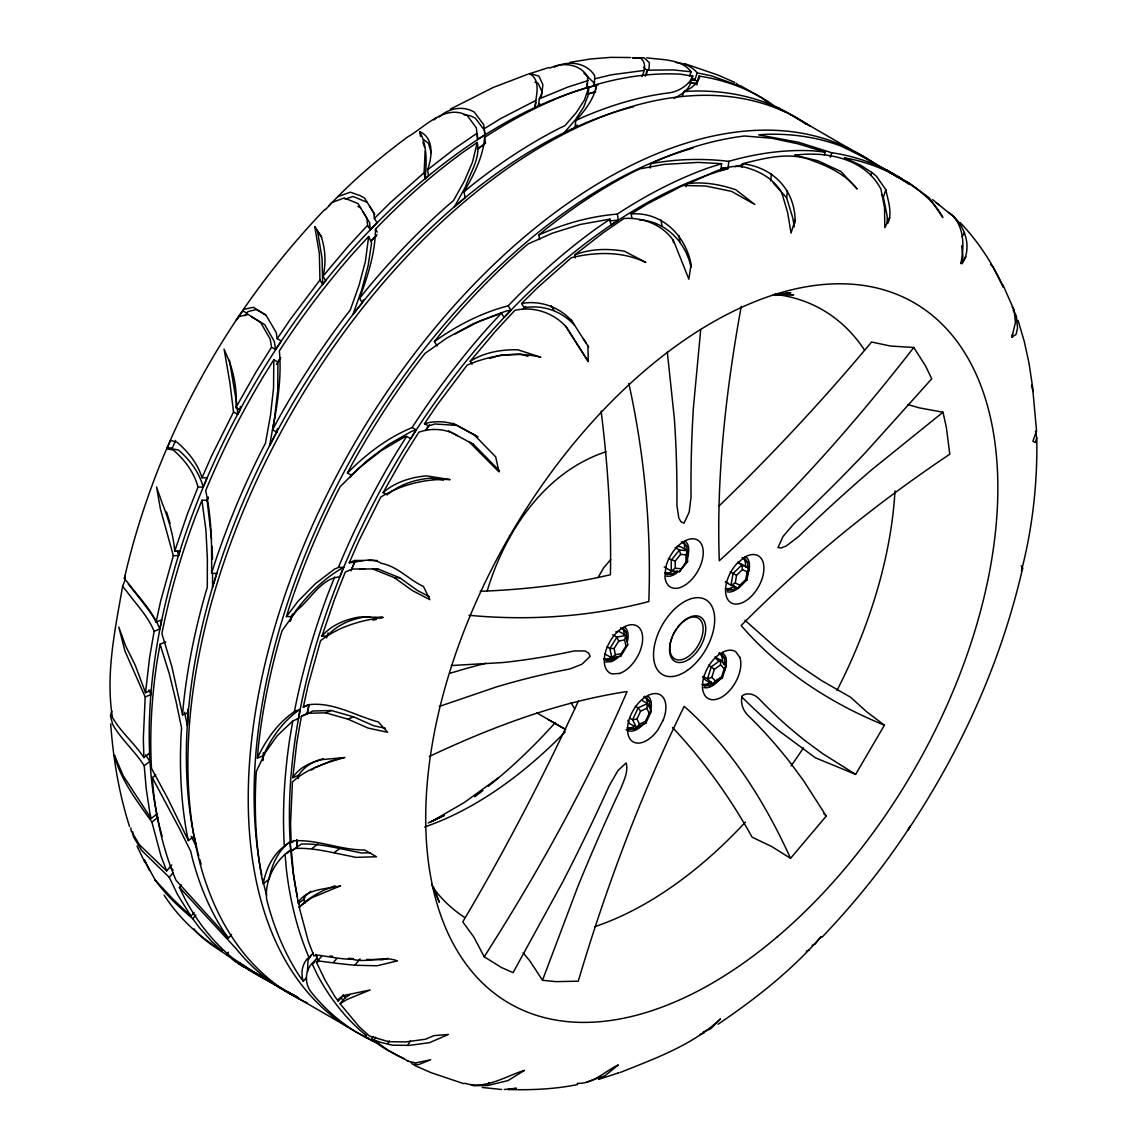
<?xml version="1.0" encoding="UTF-8"?>
<svg xmlns="http://www.w3.org/2000/svg" width="1147" height="1147" viewBox="0 0 1147 1147"><rect width="100%" height="100%" fill="white"/><g stroke="black" fill="none" stroke-linecap="round" stroke-linejoin="round"><path stroke-width="1.5" d="M212.553 573.213L212.553 587.364L216.855 573.328L211.607 573.371C211.851 545.786 211.665 517.756 205.686 490.758L206.231 489.353A505.999 292.141 -60 0 1 263.323 376.517L273.818 359.757L277.932 362.022L277.703 390.51L274.62 417.78L269.588 445.739L276.785 432.132L277.359 428.849M425.136 151.117L424.103 172.71L425.093 178.817L428.534 175.921L427.544 169.813C432.032 157.87 434.297 138.658 420.519 131.977L419.788 131.962L420.519 136.464M702.638 677.017L705.964 680.372L713.018 684.444L715.499 681.003L721.678 676.673L724.187 668.658L720.531 664.973L720.66 660.17L715.011 656.916M212.553 559.062L211.951 546.201M319.956 280.054L319.353 253.63L314.794 226.762L321.074 236.167C325.39 248.956 326.278 263.093 322.995 276.212L325.719 280.642L322.68 284.485L319.956 280.054L290.478 319.153L277.244 338.68L281.316 340.931L275.667 349.477L271.552 347.226L270.219 339.211L260.57 322.35L248.239 314.464L238.977 316.601L236.182 320.185L243.91 309.332L253.415 307.296L266.147 315.396L276.198 332.487L277.244 338.68M322.68 284.485L322.063 258.018L317.475 231.092L314.794 226.762M646.636 74.555L646.765 70.211L643.553 67.243M145.196 696.96L150.988 694.595L151.318 690.336L145.526 692.702L135.102 664.887L125.64 645.933L118.758 626.993L124.994 651.123L145.196 696.96L143.332 738.539L143.877 757.579L149.497 753.235L149.899 761.393L144.221 765.795L146.214 788.663L149.755 812.248L151.132 818.514L156.91 814.04L157.684 817.582L151.906 822.055L160.981 856.006L166.673 870.931L171.72 864.953M145.526 692.702L149.597 657.503L154.128 631.337C147.963 616.154 136.307 604.44 126.787 591.465L122.614 586.332L124.865 580.568L125.324 575.88L124.349 578.403L128.708 583.751C137.955 596.426 149.698 607.48 156.064 622.118L161.698 619.81L159.82 629L154.128 631.337M187.707 709.348L188.395 712.531L182.588 714.911L183.233 706.595A505.999 292.141 -60 0 1 205.442 593.443L207.292 587.407L207.363 558.675L205.944 530.244L201.929 500.278L207.091 500.235L208.338 497.067M188.395 712.531L187.377 725.635L184.567 712.287M296.729 719.527L298.521 718.581L300.127 709.333C283.538 720.459 271.452 737.65 263.222 755.73L257.43 758.11L258.061 749.794A505.999 292.141 -60 0 1 280.269 636.642L282.119 630.606L296.801 610.319C310.22 600.039 321.246 578.016 339.856 576.884L343.598 567.378L338.451 567.407L334.422 569.184L315.368 583.68L297.976 601.343L286.435 616.57L291.696 616.541C305.417 596.942 322.594 579.006 343.598 567.378M262.849 760.647L263.222 755.73M323.21 758.827C313.418 760.934 303.941 766.827 298.564 775.343L292.772 777.723L296.844 742.51L301.374 716.345L307.066 713.334L325.676 712.803L331.325 710.495L353.606 716.861L373.793 725.779L385.378 728.288M298.349 778.182L298.564 775.343M233.544 412.017L237.744 414.325L240.081 409.909L235.881 407.601C237.243 392.303 234.59 376.718 229.644 362.237L224.081 349.104L229.859 382.481L233.544 412.017L211.421 456.305L202.015 477.769L207.12 477.74L203.162 487.074L198.001 487.102L187.391 514.014L174.731 551.119L179.979 551.076L178.574 555.635L173.326 555.678L160.723 600.813L156.064 622.118M240.081 409.909L240.383 406.482M961.688 245.831L962.892 256.111L961.989 263.853C973.158 247.193 964.369 223.149 948.727 212.41M539.864 103.746L538.459 106.011L534.932 107.66C535.663 97.022 541.728 80.089 529.527 73.68L528.796 73.996L548.911 67.472M538.459 106.011L539.305 98.828L541.642 93.638M276.785 432.132L272.585 429.824C277.474 403.902 281.832 377.277 279.352 350.91L280.169 349.606A505.999 292.141 -60 0 1 355.828 250.333L368.674 236.483L371.585 243.135L368.101 265.76L361.749 289.718L352.932 314.579L362.309 302.765L359.585 298.335C367.671 276.126 375.37 252.942 375.456 229.171L376.445 228.095A505.999 292.141 -60 0 1 463.288 152.078L477.224 142.5C480.794 158.042 470.055 172.91 465.41 187.004L454.427 206.775L465.051 197.872L464.062 191.778C473.611 174.961 483.274 156.953 484.579 137.439L485.668 136.694A505.999 292.141 -60 0 1 575.177 91.387L588.841 87.014L588.167 95.402L583.579 107.259L575.479 119.675L564.109 132.837L574.962 127.747L575.808 120.55C584.769 110.886 592.956 100.104 596.383 87.158L596.053 84.692L597.128 84.348A505.999 292.141 -60 0 1 680.558 74.197L692.917 76.218C688.974 85.179 678.838 91.344 669.576 92.792A505.999 292.141 -60 0 0 582.676 117.324L575.808 120.55M554.273 67.2C567.693 60.332 586.289 62.01 594.72 75.745L594.347 85.724L587.321 87.616L587.68 76.634C579.852 63.773 562.517 61.852 549.857 68.132M596.053 84.692L595.221 91.746L588.024 94.068M650.134 168.079L650.636 163.763L657.518 160.537A505.999 292.141 -60 0 1 744.403 136.006L771.73 138.228L798.04 143.834L825.367 152.092L824.349 155.074M686.221 186.717L686.551 183.835C705.176 177.957 724.101 162.917 744.26 167.032C759.443 170.989 773.565 178.645 781.724 192.624L787.631 212.525L791.057 233.07L795.129 219.923C794.441 189.169 772.375 167.089 742.424 163.749L742.009 167.247M720.775 170.717L721.606 163.663L698.193 162.401L664.199 164.394L639.797 168.853L635.137 171.046A505.999 292.141 -60 0 0 545.628 229.343L538.889 234.977L539.635 239.551M722.223 170.258L727.987 168.394L728.818 161.34L729.893 161.01A505.999 292.141 -60 0 1 813.309 150.845L825.367 152.092M770.626 180.968L771.444 173.971M794.312 226.905L792.806 218.059L786.627 197.771L787.444 190.789M794.728 223.421L795.129 219.923M700.731 329.476L693.405 407.701A1233.154 711.972 -60 0 0 691.053 497.067L689.175 512.164L683.999 523.175L681.117 521.899L678.809 518.157L676.902 505.253A1233.154 711.972 -60 0 0 674.364 418.727L667.31 352M425.093 178.817C426.641 163.318 427.473 145.984 419.788 131.962M541.37 96.721L542.889 84.735L538.904 76.103L529.928 73.551M541.814 93.452L542.044 91.846L538.072 83.215L534.903 82.197M627.853 720.359L629.388 723.442L636.442 727.513L645.804 723.227L645.675 721.291L649.317 713.377L646.793 708.301L647.496 703.541L641.847 700.287M725.391 582.002L731.04 585.257L735.256 583.034L736.546 575.278L742.439 569.643L741.937 564.969L737.693 562.532M730.983 584.411L738.037 588.483L746.984 579.952L748.934 568.195L741.937 564.969L732.99 573.5L731.04 585.257L738.037 588.483L739.872 585.156L745.779 579.536L747.07 571.78L748.934 568.195L737.736 562.216M165.756 641.933L160.064 644.256L157.024 661.79A505.999 292.141 -60 0 0 151.49 768.347L167.663 798.269L188.395 840.579L194.173 836.106L196.567 847.002L191.219 836.306M298.521 718.581L292.829 720.904L289.79 738.439A505.999 292.141 -60 0 0 284.255 844.995L284.37 846.185C272.57 854.888 265.789 869.498 263.222 883.792L269 879.305C271.495 865.039 278.248 850.443 290.033 841.798L290.736 849.884C275.065 860.451 264.541 880.523 266.649 899.363A505.999 292.141 -60 0 0 299.754 976.484L303.281 981.316L306.392 977.617M257.43 758.11C265.731 740.03 277.832 722.825 294.421 711.656L294.664 710.294A505.999 292.141 -60 0 1 327.583 594.949L334.695 576.927M301.374 716.345L307.066 714.022L308.944 704.817L303.31 707.125L307.97 685.82L320.572 640.686C338.322 626.879 360.502 620.255 382.582 617.516L379.686 617.459M202.015 477.769C197.743 463.574 188.122 451.803 177.039 442.212L170.502 440.434L166.903 448.85L173.326 450.054C184.724 459.861 194.173 472.378 198.001 487.102M175.606 440.405L172.021 448.807L178.43 450.011C189.814 459.847 199.32 472.335 203.162 487.074M741.249 306.364C726.051 390.138 716.258 475.546 719.298 560.754C790.77 496.178 854.673 423.429 913.786 347.484L925.615 366.079L931.737 378.825L865.627 452.405A1233.154 711.972 -60 0 1 793.939 523.778L782.985 536.509L777.996 547.578L781.308 547.908L786.197 546.029L798.326 536.767A1233.154 711.972 -60 0 1 871.534 469.897L943.006 412.217L946.375 427.587L949.802 454.198C874.946 504.307 804.592 561.543 741.163 625.516C779.387 669.963 830.213 703.312 884.437 725.162L855.633 774.397L815.302 757.766L779.286 731.055A1435.471 828.779 -60 0 1 742.009 697.147M604.799 653.89L611.853 657.962L620.814 656.141L621.316 653.589L625.932 646.134L627.796 644.829L625.832 635.338L618.763 631.266L615.781 631.868M534.932 107.66L536.036 102.355M642.005 76.491C644.958 70.526 646.449 62.311 640.241 57.737L632.355 57.723M122.614 586.332C115.116 629.173 105.424 674.063 112.449 717.434C120.894 732.259 134.543 743.256 143.877 757.579M124.349 578.403C156.078 440.233 226.948 311.654 324.916 209.356M1021.188 565.801L1022.651 568.138C1000.973 662.536 961.43 749.55 908.023 829.941L910.388 826.112C884.681 865.899 854.73 902.89 822.084 937.171M1011.74 337.232L1012.5 334.064M686.537 555.65L687.354 552.252L686.795 546.459L684.128 542.689L681.261 541.943M625.932 646.134L624.628 639.868L625.832 635.338L616.871 637.159L612.641 634.721M111.847 711.04L110.442 715.599L112.65 724.417C121.209 739.6 134.916 750.998 144.221 765.795M211.607 573.371L214.346 564.467A505.999 292.141 -60 0 1 262.305 449.266L265.401 443.43L270.463 415.501L273.545 388.231L273.818 359.757M286.435 616.57L289.173 607.666A505.999 292.141 -60 0 1 337.132 492.464L340.229 486.629L358.667 468.277L381.464 450.542L404.031 437.279L406.568 436.405L410.698 438.67L416.232 429.824L412.117 427.573C387.629 437.724 365.979 454.198 347.426 473.037L351.613 475.345L366.796 460.85L388.632 444.405L411.572 431.372L416.232 429.824M290.248 621.215L291.696 616.541M383.27 617.373L364.345 617.029C350.48 619.38 336.501 625.201 327.225 636.098L321.977 636.126L334.637 599.021L345.247 572.124L352.215 569.027L364.746 568.969M703.254 676.415L707.484 678.866L711.843 677.318L714.366 669.303L720.531 664.973M722.381 677.891L726.194 665.762L720.66 660.17L711.298 666.722L707.484 678.866L713.018 684.444L722.381 677.891L721.678 676.673M645.245 76.232L647.324 70.182L649.087 68.519L649.345 62.712L643.997 57.766L632.714 57.766M682.322 96.205L683.87 91.66L691.01 87.903L697.118 82.67L699.584 77.523L698.967 76.103L699.914 76.204A505.999 292.141 -60 0 1 769.078 102.183L775.702 107.015M689.591 76.232L691.125 71.774C681.275 58.698 661.289 59.959 646.75 57.794M692.602 75.444L690.365 83.645C687.727 90.971 680.544 94.929 674.063 98.427M690.68 79.43L694.681 80.247L697.204 72.892C692.401 66.712 683.77 62.97 676.042 62.555M697.032 84.95L696.415 83.545L698.967 76.103M470.858 1084.646L473.84 1085.75L487.876 1085.506L488.88 1082.567M830.199 157.211L831.733 152.752L832.679 152.852A505.999 292.141 -60 0 1 901.843 178.832L905.815 181.742M870.702 175.362L871.706 172.408L860.293 165.039L844.45 157.899C864.523 161.067 883.534 168.609 901.198 178.502M887.291 223.034L887.19 216.123L883.333 197.141L885.857 189.771L876.437 176.222L871.706 172.408M887.821 223.278C892.653 212.582 887.95 200.539 885.857 189.771M362.309 302.765L363.312 299.84M487.059 591.393C504.795 531.821 544.567 471.861 605.989 451.775M1035.454 431.157L1036.759 438.025L1035.168 442.513L1032.873 441.265L1036.558 430.942L1032.486 386.252L1029.017 363.183L1024.199 341.189L1018.034 320.371M855.633 774.397L822.757 753.708L806.04 741.363A1233.154 711.972 -60 0 1 759.199 698.953C754.941 694.48 747.729 691.856 742.252 695.742C740.145 702.652 742.84 710.122 747.772 715.169A1233.154 711.972 -60 0 1 790.656 763.199L803.646 780.806L826.256 816.062L790.555 858.329C764.906 801.939 730.954 747.486 684.186 706.337C640.915 794.57 606.19 886.989 578.26 981.187L555.736 981.646L542.502 980.269L577.959 886.287A1233.154 711.972 -60 0 1 620.699 788.706C623.81 780.62 628.542 771.759 626.162 762.913L617.903 770.669L609.243 785.724A1233.154 711.972 -60 0 1 562.546 882.287L513.082 972.642L501.54 967.581L484.206 956.77L473.797 936.984L462.771 921.858C505.182 850.328 543.492 776.404 578.446 700.96M664.213 566.948L671.267 571.02L679.425 571.722L685.978 562.016L685.963 554.847L687.555 550.718L680.501 546.646L677.246 546.359M370.438 852.751L361.592 853.01L341.29 848.837C327.97 846.042 315.038 843.489 301.389 844.077L291.467 850.802L293.46 873.67L298.378 903.521L299.596 900.366C309.604 888.165 326.58 889.283 340.516 885.842L311.296 897.972L299.152 907.062L308.228 941.013L313.92 955.938L316.328 954.935C328.472 956.455 340.071 959.179 352.43 959.293C367.613 963.322 382.639 955.25 397.435 960.871L377.119 965.76L356.402 965.315C343.899 964.34 331.813 962.691 319.44 961.071L316.5 962.319L324.816 979.653L335.039 996.858L338.236 1001.245L343.426 995.094L345.233 997.56L340.042 1003.711L359.169 1026.708L369.463 1036.056L388.561 1041.677L405.551 1041.949L425.652 1039.196L433.824 1035.641L448.463 1034.465L429.494 1042.68L409.321 1045.376L392.417 1045.189L380.001 1042.164L374.008 1039.999L375.614 1037.16M298.378 903.521L304.156 899.047L305.374 895.893L310.665 891.305M201.929 500.278L194.818 518.301A505.999 292.141 -60 0 0 161.899 633.631L171.878 666.694L182.588 714.911M338.451 567.407L338.996 566.001A505.999 292.141 -60 0 1 396.088 453.165L406.568 436.405M429.322 596.698L417.551 590.562L399.615 577.715L377.779 568.926L372.675 568.969L394.496 577.744L412.447 590.605L429.867 599.68L423.487 586.49C408.69 579.665 397.708 566.374 381.105 563.263C371.227 556.825 359.656 562.001 349.262 562.776L358.667 541.312L380.79 497.024C401.507 484.493 425.938 478.428 450.126 479.604L426.469 475.862C410.913 477.238 395.027 482.141 383.127 492.608L387.328 494.916M351.656 568.941L354.366 562.747M629.789 718.18L632.614 719.8L636.442 727.513L639.496 724.115L636.972 719.026L640.614 711.126L646.793 708.301M645.804 723.227L651.324 711.24L647.496 703.541L638.133 707.814L632.614 719.8L636.972 719.026M1022.651 568.138L1021.49 570.546C1032.529 527.907 1037.648 482.471 1036.759 438.025M889.843 217.4L884.796 227.694L884.552 207.707L880.925 189.083C864.809 158.229 826.17 151.017 794.57 155.189L818.112 160.838L840.823 171.405L857.182 189.026C845.999 174.946 829.539 166.759 812.922 160.795C790.039 151.304 765.407 158.057 742.424 163.749M235.881 407.601L255.896 372.23L271.552 347.226M272.585 429.824L277.144 421.207A505.999 292.141 -60 0 1 346.193 315.239L350.208 310.163L359.04 285.345L365.406 261.373L368.674 236.483M347.426 473.037L351.986 464.406A505.999 292.141 -60 0 1 421.021 358.452L425.05 353.362L447.043 337.906L473.324 323.683L501.44 313.131L504.107 317.475L510.888 310.163L508.207 305.819C481.625 312.672 456.692 325.576 434.412 341.548L437.136 345.964M383.127 492.608L403.142 457.252L418.798 432.233C431.129 427.759 446.398 428.562 457.495 435.745M646.306 719.986L649.503 714.036M237.558 963.021L261.215 976.283L240.598 965.071L226.762 954.978L228.368 952.153M378.496 1043.713L371.026 1040.372L373.119 1036.415M387.758 1043.541L389.349 1040.73M407.916 1045.175L410.296 1040.96M962.132 236.755L964.527 232.554M598.003 577.615L603.623 567.865L610.72 559.578M313.317 963.523L317.275 957.931L315.812 954.878M618.72 641.073L616.871 637.159L609.889 648.471L611.853 657.962L615.409 654.794L614.104 648.542L618.72 641.073L624.628 639.868M620.814 656.141L627.796 644.829M310.88 955.236L308.013 960.469L307.482 971.466M277.932 362.022L280.7 357.606M412.117 427.573L412.934 426.254A505.999 292.141 -60 0 1 488.593 326.981L501.44 313.131M484.206 956.77C538.258 872.078 587.25 783.802 627.108 691.526C558.259 701.978 492.092 726.911 429.279 756.475M292.772 777.723C298.994 767.343 311.152 762.138 322.465 759.572L344.803 757.493C326.278 762.755 306.837 768.519 292.442 781.967L290.578 823.546L291.137 842.601L294.593 840.751C318.379 839.561 340.86 850.185 364.617 849.97L376.474 856.752L355.971 857.368L335.67 853.182C322.35 850.4 309.418 847.848 295.768 848.436L291.467 850.802M424.49 423.702C434.699 420.634 447.244 421.092 456.907 425.422L434.871 423.989L428.562 425.938L424.49 423.702L437.724 404.16L467.202 365.076C490.213 355.212 516.293 351.197 540.839 357.262L517.899 349.806C501.425 349.362 484.364 352.373 470.241 361.233L472.062 364.173M425.709 430.168L428.562 425.938M724.187 668.658L726.194 665.762L723.37 664.127M244.928 315.755L247.996 311.568L256.24 309.561L265.631 314.78M965.975 256.856L960.899 263.552C963.867 247.25 964.971 228.74 952.641 215.708M287.209 853.382L290.736 849.884M322.995 276.212L348.401 246.046L367.57 225.371L366.94 218.346L363.255 212.252M359.585 298.335L365.52 290.851A505.999 292.141 -60 0 1 448.864 204.481L453.438 200.668L464.435 180.954L472.521 162.114L477.224 142.5M434.412 341.548L440.348 334.049A505.999 292.141 -60 0 1 523.706 247.695L528.265 243.867L552.324 233.199L580.439 224.411L609.989 219.149L610.964 225.142L618.319 220.081L617.344 214.088L618.434 213.342A505.999 292.141 -60 0 1 707.943 168.036L721.606 163.663M470.241 361.233L495.647 331.053L514.817 310.378C533.312 305.891 553.471 312.701 566.131 326.838L588.225 361.463L587.924 345.835M718.065 1024.228C755.414 998.908 791.459 970.706 821.137 936.554L815.216 943.995L812.148 945.372M679.425 571.722L687.569 561.586L687.555 550.718L679.411 550.015L671.267 560.152L671.267 571.02L675.225 568.238L675.21 561.084L680.587 554.388L679.411 550.015L675.167 547.563M574.962 127.747L577.256 125.023M194.115 912.539L190.99 916.224L177.57 894.631L169.254 877.312L173.326 872.494M282.678 989.331L263.738 978.434L233.142 958.505A505.999 292.141 -60 0 1 184.997 898.933L179.419 887.319L181.455 884.911M164.107 895.061C178.86 917.987 199.134 936.755 222.217 951.035L211.923 941.687L199.263 927.55L192.796 918.704L195.908 915.019M155.705 774.985L152.307 777.623L153.641 792.95A505.999 292.141 -60 0 0 176.036 880.279L228.454 938.103L231.565 934.418M303.281 981.316C300.614 973.559 302.005 964.598 307.568 958.433L309.246 957.845L313.317 953.014M372.359 1040.558L368.474 1038.852A505.999 292.141 -60 0 1 311.224 992.184C304.858 984.341 304.772 972.14 311.281 964.312L317.275 957.931M316.5 962.319L321.59 956.297M333.605 962.304L336.645 958.72M355.011 964.899L360.058 958.935M329.031 205.643L331.784 202.532L344.2 197.972L357.993 203.578L369.592 222.647L370.252 229.715L377.033 222.762L374.381 218.475L373.865 213.07L369.506 206.03M484.694 131.962L484.894 134.83L477.639 139.475L476.335 127.876L467.388 115.718C445.323 103.416 425.007 127.088 407.629 136.966C378.209 158.788 350.093 182.602 325.418 209.729M321.977 636.126C331.182 625.144 345.319 619.48 359.14 617.072L370.18 617.201M716.889 680.343L709.62 685.548L704.76 685.863L702.408 684.515L707.269 684.2L711.255 681.877M371.341 240.813L376.99 234.734M508.207 305.819L509.211 304.744A505.999 292.141 -60 0 1 596.053 228.726L609.989 219.149M649.317 713.377L651.324 711.24M299.152 907.062C309.36 897.312 321.734 890.359 335.11 885.842M345.233 997.56L349.548 994.979M340.042 1003.711L347.197 999.381L370.108 989.99L342.781 995.725L338.179 999.41L338.236 1001.245M620.126 1072.517C655.267 1058.38 692.487 1045.218 720.488 1018.851L710.767 1028.716L703.125 1032.085M374.381 218.475L390.166 202.775L424.103 172.71M574.575 325.375C562.231 311.31 542.689 304.342 524.279 307.783L521.627 303.482L537.413 287.797L571.349 257.717C595.823 251.767 622.778 251.193 645.833 262.477L624.47 251.207C607.967 248.44 590.533 248.67 574.805 254.835L575.292 257.889M718.71 506.286C772.562 454.312 823.618 399.428 871.577 342.007L890.445 346.036L913.786 347.484M439.201 117.094C448.319 108.191 463.116 105.323 474.328 112.162L483.618 124.607L484.894 134.83M434.039 119.905L436.233 117.826M427.544 169.813L455.861 147.791L476.665 133.482M464.062 191.778L470.8 186.129A505.999 292.141 -60 0 1 560.31 127.833L564.969 125.654L576.31 112.564L584.411 100.133L588.841 87.014M574.805 254.835L603.107 232.812L623.911 218.504C642.865 217.113 662.679 224.769 673.604 240.856L688.86 279.165L691.096 264.183C685.332 235.164 661.919 211.722 631.18 213.916L631.911 218.36M388.604 493.855C400.389 484.149 415.572 479.417 430.627 478.156L443.359 479.976M284.37 846.185L290.033 841.798M291.137 842.601L293.933 840.421M312.228 848.336L317.834 843.977M334.351 852.565L339.971 848.221M498.027 778.067L464.263 802.527L430.225 822.227M478.199 148.479L484.077 144.436M483.934 128.894L500.709 118.585L535.792 100.477M631.18 213.916L647.955 203.593L683.038 185.484L705.62 186L731.571 191.377L754.841 204.496L735.743 189.728C720.001 184.423 703.125 181.341 686.551 183.835M311.339 770.053L314.163 768.347M677.303 570.977L671.984 574.059L667.124 574.375L664.773 573.013L669.633 572.697L673.619 570.389M616.685 656.973L611.351 660.055L606.491 660.371L604.139 659.009L609 658.693L613 656.385M736.704 587.508L732.718 589.816L727.858 590.132L725.506 588.769L730.367 588.454L734.352 586.146M639.94 725.879L634.621 728.962L629.76 729.277L627.395 727.915L632.269 727.599L634.922 726.065M450.327 109.151L493.038 87.545L527.448 74.354M618.047 1073.191L618.706 1072.832L598.662 1079.399M292.829 720.904L277.13 735.829L265.358 752.504L256.412 771.214L255.982 776.849A505.999 292.141 -60 0 0 261.717 876.882L263.222 883.792M307.066 714.022L312.715 711.025L331.325 710.495M455.072 333.949L480.149 320.845L505.798 311.167L510.888 310.163M303.31 707.125L307.84 704.817C332.931 701.347 354.953 715.699 378.309 721.936L387.657 732.288L368.144 728.087L347.957 719.169L325.676 712.803M431.802 821.467L444.391 815.359L428.204 822.958M539.305 98.828L567.751 87.1L588.153 80.562M639.496 724.115L645.675 721.291M806.298 951.193L809.352 949.845M699.971 1034.551L704.53 1032.544M538.889 234.977C563.621 223.737 590.275 216.31 617.344 214.088M349.262 562.776L354.767 560.439L363.37 560.496M315.583 767.501L330.752 761.063L341.62 757.866M294.421 711.656L300.127 709.333M347.957 719.169L353.606 716.861M337.648 196.696L350.365 192.18L359.785 195.463L364.545 198.03L374.768 214.546M345.118 199.119L353.018 196.481L367.183 202.331M439.229 706.466L496.579 686.881A1233.154 711.972 -60 0 1 569.844 668.988L581.959 664.228L590.16 656.27L588.626 653.087L585.156 650.994L574.188 650.937A1233.154 711.972 -60 0 1 502.443 662.579L451.244 665.547M489.812 358.38L499.906 355.283L520.609 354.179L528.007 356.33M449.853 673.318L465.295 668.773A1435.471 828.779 -60 0 1 485.812 663.296M685.978 562.016L687.569 561.586M595.178 78.727L611.294 74.813L644.084 70.44M388.001 958.376L382.166 959.795L366.624 959.451M615.409 654.794L621.316 653.589M372.918 620.111L376.359 619.48M650.636 163.763C676.343 158.845 702.867 158.272 728.818 161.34M609.659 220.884L618.319 220.081M521.627 303.482C540.036 300.041 559.578 307.009 571.923 321.074L585.845 342.752M570.03 62.325L590.734 58.956L610.921 57.35L630.52 57.536M774.712 295.295L790.742 292.686L773.092 294.765M577.543 1084.546C554.661 1089.234 531.29 1090.18 508.006 1089.521L516.365 1088.302L504.25 1089.492M647.324 70.182L673.131 69.91L691.125 71.774M683.87 91.66L690.222 91.158A505.999 292.141 -60 0 1 765.995 102.8L779.343 108.119M605.716 662.048L611.079 661.69A19.958 11.527 -60 0 0 619.208 656.213M587.078 1081.979L604.899 1075.771L618.305 1064.946C604.87 1071.155 593.099 1084.101 577.271 1083.37M480.263 591.307C523.993 589.615 567.808 584.726 610.433 574.733C611.423 520.093 607.91 465.367 601.114 411.156M251.379 316.73L264.656 324.587L274.305 341.448L275.667 349.477M167.075 447.961L172.179 447.932M394.496 577.744L399.615 577.715M359.628 568.998L377.779 568.926M368.474 560.453L377.105 560.51M779.2 294.636L793.681 294.765L781.594 294.234M614.104 648.542L609.889 648.471L607.064 646.851M329.476 956.125L332.544 956.197M487.876 1085.506L507.978 1080.589L524.566 1070.323C505.196 1076.273 485.812 1089.808 464.764 1083.255M348.444 958.318L353.419 958.577M680.587 554.388L685.963 554.847M675.225 568.238L680.601 568.711M696.415 83.545L690.064 82.885A497.669 287.338 -60 0 1 696.759 83.76M482.242 1087.471L501.483 1089.464M468.951 615.294C528.982 620.928 590.461 616.842 648.815 601.544C651.496 528.437 644.456 454.786 628.814 383.313M722.753 167.648L727.987 168.394M464.062 114.815L470.327 115.775L475.288 118.098L484.579 130.543M943.006 412.217L919.435 407.888L907.693 404.504M737.062 85.265L740.546 85.738L761.651 97.896L769.952 103.961M697.204 72.892L711.097 75.745L738.381 85.523L736.431 83.373M639.18 219.794C665.575 221.17 685.791 242.074 691.024 267.308M675.21 561.084L668.443 558.532M741.994 557.7L744.862 558.446L747.529 562.231L748.088 568.009L745.736 566.647L745.177 560.869L743.399 558.345M620.627 627.925L623.509 628.671L626.162 632.456L626.735 638.248M718.897 653.432L721.764 654.177L724.431 657.962L725.004 663.74L722.639 662.393L722.08 656.6L719.413 652.815M643.897 696.846L646.765 697.591L649.431 701.362L649.991 707.154M373.65 1041.132L365.85 1037.39L365.635 1035.368L366.624 1035.684L365.907 1035.153A505.999 292.141 -60 0 1 317.762 975.581L312.185 963.967M684.501 63.587L717.864 75.014L734.74 82.398M463.732 1083.671L431.086 1072.66L414.21 1065.262M745.779 579.536L746.984 579.952M831.733 152.752L798.369 142.228L758.712 134.873L765.049 134.357A505.999 292.141 -60 0 1 840.823 145.999L864.394 157.254M408.461 1061.29L387.844 1050.079L374.008 1039.999M742.439 569.643L747.07 571.78M735.256 583.034L739.872 585.156M725.363 581.816L728.116 583.092M286.607 991.582L296.012 996.169M736.546 575.278L730.166 571.88M263.882 977.445L247.867 969.229M452.836 423.186L476.464 436.003M357.893 206.388L360.645 207.879M458.384 426.182L478.027 436.849M453.423 433.494L473.496 444.391L499.533 470.844M242.72 310.837L246.806 313.088M473.496 444.391L469.41 442.154L498.974 471.904L495.705 456.893L473.94 434.613M448.592 430.899L452.678 433.15M548.008 719.398L565.672 729.549M790.297 114.485L850.644 149.325M745.177 560.869L747.529 562.231M682.666 542.588L686.795 546.459M730.367 588.454L732.718 589.816M669.633 572.697L671.984 574.059M722.08 656.6L724.431 657.962M708.473 665.088L714.366 669.303M622.032 628.585L626.162 632.456M707.269 684.2L709.62 685.548M609 658.693L611.351 660.055M644.413 696.229L647.08 700L649.431 701.362M635.309 706.194L638.133 707.814L640.614 711.126M632.269 727.599L634.621 728.962M536.782 712.861L565.557 729.463M285.159 990.793L345.505 1025.633M790.555 858.329L771.773 846.572L752.131 837.195C730.137 797.624 703.527 760.504 672.515 727.485M226.762 954.978C215.206 947.135 202.474 939.766 193.814 928.726M935.909 202.818L938.819 204.711M932.626 199.635L951.996 215.407M908.696 184.05L892.094 173.211L852.522 151.117L857.698 153.397A505.999 292.141 -60 0 1 881.871 168.251M897.226 176.982L886.903 170.215M725.478 588.468L727.858 590.132M664.744 572.697L667.124 574.375M702.38 684.2L704.76 685.863M604.111 658.693L606.491 660.371M627.38 727.599L629.76 729.277M237.673 962.505L243.809 966.892M905.141 180.782C919.851 190.517 934.533 201.6 942.848 217.572L929.428 198.001L909.256 183.147L888.28 171.706L911.664 184.925M914.431 186.947L917.199 188.968M371.513 1039.254L380.79 1046.007A505.999 292.141 -60 0 0 404.26 1058.738M232.411 959.265L236.497 962.261M773.092 182.817L786.627 197.771M884.437 725.162L866.759 711.857L850.73 697.333L821.166 680.329L798.498 665.031L776.476 648.256L744.919 620.226M423.687 139.59L428.534 143.361L431.2 152.752M583.938 73.179L593.902 82.742L594.347 85.724M192.796 918.704C178.961 907.033 165.483 894.474 154.988 879.72M190.99 916.224L173.054 899.205L155.347 880.323M170.745 867.734L173.14 870.1M169.254 877.312L141.597 850.386L133.367 836.55L132.694 831.847M179.419 887.319L236.397 948.985A505.999 292.141 -60 0 0 293.632 995.653L298.822 997.919L258.29 975.28L238.748 962.591L248.024 969.358A505.999 292.141 -60 0 0 271.495 982.09M715.814 658.335L718.036 660.572M711.843 677.318L715.499 681.003M823.89 813.667L826.256 816.062M166.673 870.931L139.461 844.794L131.274 831.073L130.83 827.919M990.478 264.34L992.886 266.936M960.139 222.518C978.104 241.357 992.8 263.695 1003.439 287.338L993.23 267.523M523.132 952.827L529.685 960.684L542.502 980.269M155.031 619.222C147.834 608.713 140.264 599.107 132.421 589.157L128.263 584.024M317.475 231.092L321.69 237.214M228.454 938.103L224.927 933.285A505.999 292.141 -60 0 1 191.807 856.149L190.789 851.475L179.219 828.163L152.307 777.623M785.122 111.718L777.695 107.918L782.871 110.198A505.999 292.141 -60 0 1 805.681 124.062M722.753 652.6L725.693 656.758A19.958 11.527 -60 0 1 724.503 670.637M155.748 814.8L157.684 817.582M151.906 822.055C137.167 801.28 120.793 780.404 114.471 755.343L123.245 775.802L151.132 818.514M881.441 194.431L883.333 197.141M149.899 761.393L145.554 754.855M1013.131 310.249L1016.299 315.798L1017.547 328.085L1016.041 334.422L1011.926 337.146L1015.425 322.536L1014.206 310.321L1012.199 306.837M583.192 338.451L588.683 347.183M588.21 361.577L565.371 325.662M570.891 319.497L573.543 323.798M551.22 305.819L553.872 310.12M375.456 229.171L377.234 232.067M367.57 225.371L370.252 229.715M155.175 880.036L144.063 859.49L149.526 870.573M571.077 702.767L574.704 708.875M693.763 78.656L694.681 80.247M407.343 1061.104L415.644 1062.882L430.698 1059.756L418.612 1064.602L412.519 1064.287L411.128 1062.452M1002.822 284.685L1014.206 310.321M309.246 957.845L308.801 956.942A505.999 292.141 -60 0 1 286.406 869.598L285.073 854.271M137.009 846.056L144.751 862.186M159.82 629L156.121 620.627M160.064 644.256L169.211 673.518L175.921 700.874L181.584 728.015L181.14 733.636A505.999 292.141 -60 0 0 186.889 833.683L188.395 840.579M422.899 142.271L424.462 146.787M431.63 884.265L439.358 902.245L433.58 887.104M148.967 689.834L150.988 694.595M1031.468 385.22L1033.031 391.485L1032.73 389.034M166.602 512.064L170.1 523.376M207.091 500.235L211.593 539.09M129.539 826.5C118.915 793.28 113.223 758.611 110.686 723.886M177.427 550.646L178.574 555.635M173.326 555.678L160.394 508.867L156.537 487.002L162.3 503.433C168.423 518.659 173.312 534.703 174.731 551.119M304.156 899.047L304.93 902.589M229.371 360.144L236.927 404.576M678.909 235.493L679.87 241.429M672.988 239.68L673.475 242.648M661.016 219.952L661.977 225.873M484.579 137.439L485.554 143.432M586.848 83.616L587.321 87.616M684.444 545.112L684.859 549.442M647.08 700L647.639 705.792M623.81 631.094L624.24 635.438M297.145 846.414L296.786 839.618M237.2 407.816L237.744 414.325M477.639 139.475L477.295 133.798M774.54 294.263A352.645 203.607 -60 0 1 864.551 350.136M894.975 490.973A352.645 203.607 -60 0 1 836.952 690.494M803.488 747.815A352.645 203.607 -60 0 1 791.029 765.981M745.478 822.026A352.645 203.607 -60 0 1 594.619 926.719M464.607 917.414A352.645 203.607 -60 0 1 432.691 887.291M565.285 731.772A352.645 203.607 -60 0 1 424.576 826.987M555.363 722.495A404.576 233.587 -60 0 1 488.35 786.24M482.916 790.527A404.576 233.587 -60 0 1 474.715 796.749M677.748 627.151A23.542 13.592 -60 0 1 702.839 625.516A23.542 13.592 -60 0 1 683.454 659.138A23.542 13.592 -60 0 1 672.271 636.657M672.988 634.994A23.542 13.592 -60 0 1 676.658 628.613M624.484 627.094A19.958 11.527 -60 0 1 627.237 642.091M624.097 649.632A19.958 11.527 -60 0 1 622.319 652.442M745.837 556.869A19.958 11.527 -60 0 1 747.6 574.905M743.672 582.203A19.958 11.527 -60 0 1 727.083 591.809M720.574 677.949A19.958 11.527 -60 0 1 703.986 687.54M647.74 696A19.958 11.527 -60 0 1 650.034 712.531M643.567 723.915A19.958 11.527 -60 0 1 626.147 729.435M685.103 541.097A19.958 11.527 -60 0 1 686.867 559.148M677.576 572.31A19.958 11.527 -60 0 1 666.35 576.052M307.095 1002.836A505.999 292.141 -60 0 1 291.668 412.906A505.999 292.141 -60 0 1 810.37 126.414M201.155 864.193A497.669 287.338 -60 0 1 199.736 859.361M198.818 856.106A497.669 287.338 -60 0 1 290.334 407.672A497.669 287.338 -60 0 1 633.588 106.728M162.143 836.306A497.669 287.338 -60 0 1 586.59 87.961M588.239 87.487A497.669 287.338 -60 0 1 598.089 84.878M691.039 79.745A497.669 287.338 -60 0 1 697.749 80.964M206.689 501.167A497.669 287.338 -60 0 1 207.965 498.013M276.441 364.345A497.669 287.338 -60 0 1 280.155 358.495M371.399 240.741A497.669 287.338 -60 0 1 376.216 235.665M477.224 149.124A497.669 287.338 -60 0 1 484.579 144.207M587.407 94.226A497.669 287.338 -60 0 1 595.666 91.774M368.961 1038.365A505.999 292.141 -60 0 1 352.731 446.498A505.999 292.141 -60 0 1 873.455 163.189M266.591 895.234A497.669 287.338 -60 0 1 262.505 878.53M261.774 875.118A497.669 287.338 -60 0 1 693.146 148.049M343.34 1000.643A497.669 287.338 -60 0 1 341.218 997.919M318.522 960.613A497.669 287.338 -60 0 1 315.654 954.419M299.74 907.349A497.669 287.338 -60 0 1 298.163 900.61M297.417 897.198A497.669 287.338 -60 0 1 728.431 168.423M735.012 166.645A497.669 287.338 -60 0 1 743.184 164.652M345.175 997.818A497.669 287.338 -60 0 1 343.154 994.965M304.844 902.99A497.669 287.338 -60 0 1 303.769 897.843M297.188 845.253A497.669 287.338 -60 0 1 296.93 840.292M298.206 778.369A497.669 287.338 -60 0 1 298.507 774.798M307.425 712.76A497.669 287.338 -60 0 1 309.088 704.53M326.551 637.918A497.669 287.338 -60 0 1 328.142 632.886M351.025 570.833A497.669 287.338 -60 0 1 355.025 561.385M425.637 430.498A497.669 287.338 -60 0 1 429.465 424.734M523.29 308.901A497.669 287.338 -60 0 1 525.727 306.435M262.763 759.773A497.669 287.338 -60 0 1 263.38 752.647M290.22 620.9A497.669 287.338 -60 0 1 292.313 614.19M350.466 477.252A497.669 287.338 -60 0 1 352.115 474.198M665.776 567.292L664.959 576.927A27.141 15.671 -60 0 0 693.075 577.916A27.141 15.671 -60 0 0 696.358 539.463A27.141 15.671 -60 0 0 665.776 567.292M663.339 719.786L658.005 729.721A27.141 15.671 -60 0 1 628.083 734.467A27.141 15.671 -60 0 1 649.36 694.853A27.141 15.671 -60 0 1 663.339 719.786M744.69 557.155L736.89 563.593A27.141 15.671 -60 0 0 731.399 602.964A27.141 15.671 -60 0 0 762.526 577.314A27.141 15.671 -60 0 0 744.69 557.155M619.495 673.461L612.197 673.934A27.141 15.671 -60 0 1 613.272 636.585A27.141 15.671 -60 0 1 642.363 634.692A27.141 15.671 -60 0 1 619.495 673.461M739.901 657.561L735.901 651.883A27.141 15.671 -60 0 0 704.387 675.239A27.141 15.671 -60 0 0 720.33 697.835A27.141 15.671 -60 0 0 739.901 657.561M777.422 936.712A404.576 233.587 -60 0 0 920.08 306.421A404.576 233.587 -60 0 0 437.81 716.172A404.576 233.587 -60 0 0 777.422 936.712M689.562 658.851A25.592 14.782 -60 0 0 702.279 618.419A25.592 14.782 -60 0 0 671.095 640.241A25.592 14.782 -60 0 0 689.562 658.851M687.354 670.378A43.256 24.976 -60 0 0 708.832 602.075A43.256 24.976 -60 0 0 656.156 638.951A43.256 24.976 -60 0 0 687.354 670.378"/></g></svg>
